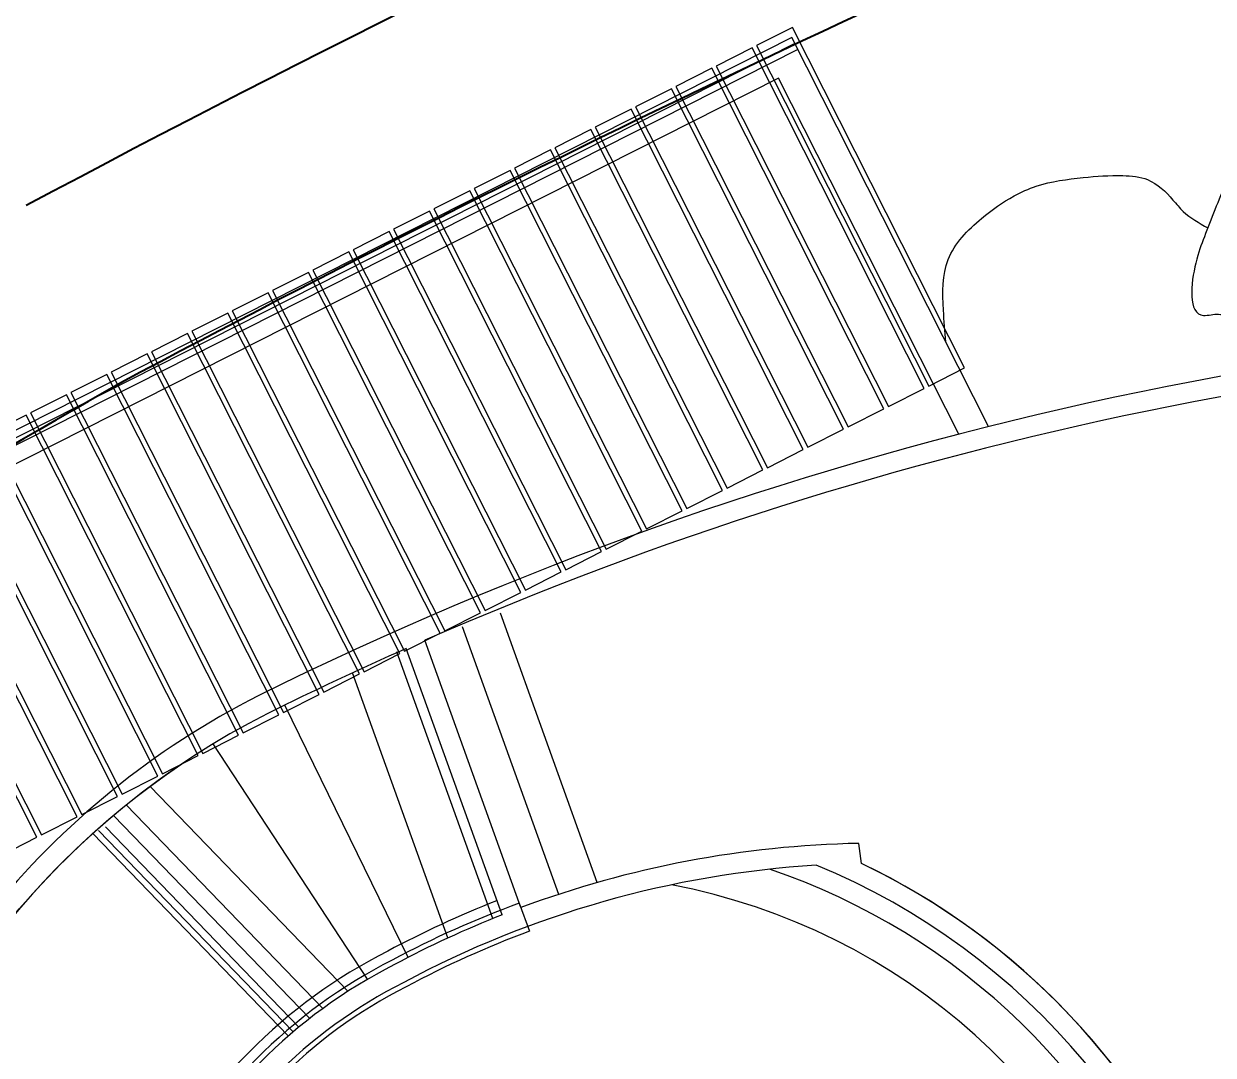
# Model space of a CAD drawing. Extents: x 2080 to 102399, y 2071 to 93424.
# Drawn here: x 85634.7 to 85990, y 82068.3 to 82376.3 of the extents above; entities that cross this region are included whole.
import ezdxf

# ---------------------------------------------------------------- set-up
doc = ezdxf.new("R2010")
doc.units = 0
doc.header["$LTSCALE"] = 20
doc.header["$MEASUREMENT"] = 0
doc.layers.add('BUILDING', color=4, linetype='Continuous', lineweight=40)
for name, color, linetype in [('HANDRAIL', 1, 'Continuous'), ('R.C.C Wall', 50, 'Continuous'), ('road', 2, 'Continuous')]:
    doc.layers.add(name, color=color, linetype=linetype)

msp = doc.modelspace()

# ---------------------------------------------------------------- linework, layer by layer
at = {"color": 2, "linetype": 'Continuous', "ltscale": 0.5}
for p, q in [((85864.163, 82372.182, 0.504), (85542.92, 82209.691, 0.504)), ((85922.934, 82255.992, 0.504), (85864.163, 82372.182, 0.504)), ((85860.194, 82360.089, 0.504), (85555.014, 82205.723, 0.504)), ((85914.002, 82253.711, 0.504), (85860.194, 82360.089, 0.504))]:
    msp.add_line(p, q, dxfattribs=at)
at = {"linetype": 'Continuous', "ltscale": 0.5}
for p, q in [((85806.011, 82119.825, 0.504), (85777.093, 82200.282, 0.504)), ((85794.525, 82116.303, 0.504), (85765.8, 82196.223, 0.504)), ((85774.808, 82109.075, 0.504), (85746.18, 82188.724, 0.504)), ((85713.754, 82073.997, 0.504), (85655.347, 82134.476, 0.504))]:
    msp.add_line(p, q, dxfattribs=at)
at = {"color": 8, "linetype": 'Continuous', "ltscale": 0.5}
for p, q in [((85761.415, 82103.263, 0.504), (85732.951, 82182.454, 0.504)), ((85749.584, 82097.478, 0.504), (85712.733, 82172.825, 0.504)), ((85737.442, 82090.949, 0.504), (85691.352, 82161.265, 0.504)), ((85731.563, 82087.346, 0.504), (85672.475, 82148.53, 0.504)), ((85724.05, 82082.195, 0.504), (85665.336, 82142.992, 0.504)), ((85720.135, 82079.244, 0.504), (85661.568, 82139.889, 0.504)), ((85715.178, 82075.217, 0.504), (85657.095, 82135.36, 0.504)), ((85716.907, 82076.66, 0.504), (85659.193, 82136.421, 0.504))]:
    msp.add_line(p, q, dxfattribs=at)
at = {"ltscale": 0.5}
msp.add_line((85782.734, 82113.631, 0.504), (85785.828, 82105.315, 0.504), dxfattribs=at)
at = {"color": 41, "linetype": 'Continuous', "ltscale": 0.5, "elevation": 0.504}
for points in [[(85905.047, 82268.092), (85915.755, 82273.508), (85864.329, 82375.178), (85853.621, 82369.761)], [(85893.001, 82261.998), (85903.709, 82267.415), (85852.282, 82369.084), (85841.574, 82363.668)], [(85880.954, 82255.905), (85891.662, 82261.321), (85840.236, 82362.991), (85829.527, 82357.575)], [(85868.907, 82249.812), (85879.616, 82255.228), (85828.189, 82356.898), (85817.481, 82351.481)], [(85856.861, 82243.718), (85867.569, 82249.135), (85816.142, 82350.804), (85805.434, 82345.388)], [(85844.814, 82237.625), (85855.522, 82243.041), (85804.096, 82344.711), (85793.388, 82339.294)], [(85832.768, 82231.531), (85843.476, 82236.948), (85792.049, 82338.617), (85781.341, 82333.201)], [(85820.721, 82225.438), (85831.429, 82230.854), (85780.003, 82332.524), (85769.295, 82327.108)], [(85808.675, 82219.344), (85819.383, 82224.761), (85767.956, 82326.431), (85757.248, 82321.014)], [(85796.628, 82213.251), (85807.336, 82218.667), (85755.909, 82320.337), (85745.201, 82314.921)], [(85784.581, 82207.158), (85795.289, 82212.574), (85743.863, 82314.244), (85733.155, 82308.827)], [(85772.535, 82201.064), (85783.243, 82206.481), (85731.816, 82308.15), (85721.108, 82302.734)], [(85760.488, 82194.971), (85771.196, 82200.387), (85719.77, 82302.057), (85709.062, 82296.64)], [(85748.442, 82188.877), (85759.15, 82194.294), (85707.723, 82295.963), (85697.015, 82290.547)], [(85736.395, 82182.784), (85747.103, 82188.2), (85695.676, 82289.87), (85684.968, 82284.454)], [(85724.348, 82176.691), (85735.056, 82182.107), (85683.63, 82283.777), (85672.922, 82278.36)], [(85712.302, 82170.597), (85723.01, 82176.014), (85671.583, 82277.683), (85660.875, 82272.267)], [(85700.255, 82164.504), (85710.963, 82169.92), (85659.537, 82271.59), (85648.829, 82266.173)], [(85688.209, 82158.41), (85698.917, 82163.827), (85647.49, 82265.496), (85636.782, 82260.08)], [(85676.162, 82152.317), (85686.87, 82157.733), (85635.444, 82259.403), (85624.735, 82253.987)], [(85664.115, 82146.224), (85674.824, 82151.64), (85623.397, 82253.31), (85612.689, 82247.893)], [(85652.069, 82140.13), (85662.777, 82145.546), (85611.35, 82247.216), (85600.642, 82241.8)], [(85640.022, 82134.037), (85650.73, 82139.453), (85599.304, 82241.123), (85588.596, 82235.706)], [(85627.976, 82127.943), (85638.684, 82133.36), (85587.257, 82235.029), (85576.549, 82229.613)]]:
    msp.add_lwpolyline(points, close=True, dxfattribs=at)
at = {"linetype": 'Continuous', "ltscale": 0.5}
msp.add_lwpolyline([(85536.481, 81954.535, 0.1992652), (85583.715, 82016.574, -0.1829225), (85681.93, 82155.234)], format="xyb", dxfattribs=at)
at = {"ltscale": 0.5, "elevation": 0.504}
for points in [[(85782.734, 82113.631, 0.0364352), (85744.82, 82096.669, 0.1617789), (85674.887, 82026.142, 0.1662872), (85647.129, 81879.07, 0.1629248), (85600.056, 81755.942)], [(85785.828, 82105.315, 0.0338554), (85748.976, 82088.686, 0.1623829), (85682.839, 82021.92, 0.1574973), (85655.054, 81888.157)]]:
    msp.add_lwpolyline(points, format="xyb", dxfattribs=at)
at = {"linetype": 'Continuous', "ltscale": 0.5}
for radius, start, end in [(212.033, 22.48844, 64.36532), (200.033, 20.35299, 71.26525), (188.033, 16.849, 79.29448)]:
    msp.add_arc((85793.235, 81934.371, 0.504), radius, start, end, dxfattribs=at)
msp.add_spline([(86077.587, 82335.188, 0.504), (86020.784, 82346.394, 0.504), (85998.45, 82336.965, 0.504), (85994.01, 82329.115, 0.504), (85987.37, 82312.679, 0.504), (85984.794, 82304.837, 0.504), (85987.101, 82289.191, 0.504), (85991.574, 82289.585, 0.504), (85994.038, 82275.894, 0.504), (85992.834, 82265.004, 0.504)], degree=3, dxfattribs=at)
msp.add_open_spline([(85910.145, 82281.277, 0.504), (85909.865, 82284.418, 0.504), (85909.249, 82292.738, 0.504), (85908.879, 82306.851, 0.504), (85919.665, 82317.7, 0.504), (85929.024, 82324.403, 0.504), (85939.241, 82328.975, 0.504), (85950.429, 82330.396, 0.504), (85961.481, 82331.259, 0.504), (85971.482, 82330.373, 0.504), (85976.99, 82325.017, 0.504), (85981.818, 82319.015, 0.504), (85985.786, 82316.803, 0.504), (85988.399, 82315.346, 0.504)], degree=3, knots=[34.1237539, 34.1237539, 34.1237539, 34.1237539, 43.4639647, 58.6323201, 74.4725632, 86.2443578, 93.4936786, 107.7442444, 119.6244346, 127.10287, 136.8160832, 141.3985885, 150.2260183, 150.2260183, 150.2260183, 150.2260183], dxfattribs=at)
at = {"layer": 'BUILDING', "linetype": 'Continuous', "ltscale": 0.5}
for centre, radius, start, end in [((87809.699, 78242.867, 0.301), 4622.404, 110.843448, 118.058018), ((87809.699, 78242.867, 0.301), 4562.404, 112.672018, 118.058018), ((87532.555, 78988.126, 0.301), 3775.862, 119.666284, 125.085196)]:
    msp.add_arc(centre, radius, start, end, dxfattribs=at)
at = {"layer": 'HANDRAIL'}
for p, q in [((85865.066, 82370.398, 0.504), (85543.823, 82207.907, 0.504)), ((85865.968, 82368.613, 0.504), (85544.726, 82206.122, 0.504))]:
    msp.add_line(p, q, dxfattribs=at)
at = {"layer": 'R.C.C Wall', "ltscale": 0.5}
for p, q in [((85783.199, 82112.339, 0.504), (85754.507, 82192.164, 0.504)), ((85777.595, 82110.191, 0.504), (85749.003, 82189.738, 0.504)), ((85884.967, 82125.534, 0.504), (85884.209, 82131.522, 0.504))]:
    msp.add_line(p, q, dxfattribs=at)
at = {"layer": 'R.C.C Wall', "ltscale": 0.5, "elevation": 0.504}
for points in [[(85884.209, 82131.522, 0.0844895), (85783.199, 82112.339, 0.0844895)], [(85871.409, 82124.998, 0.1077616), (85748.283, 82090.016, 0.1622777), (85681.513, 82022.623, 0.1726004), (85655.367, 81874.92, 0.1859432), (85871.398, 81580.759)], [(85775.943, 82114.377, 0.0288294), (85743.434, 82099.33, 0.1615913), (85672.236, 82027.55, 0.1669365), (85644.256, 81877.974, 0.1669365)], [(85777.595, 82110.191, 0.0288701), (85745.513, 82095.339, 0.1618752), (85676.212, 82025.438, 0.1670749), (85648.709, 81878.628)]]:
    msp.add_lwpolyline(points, format="xyb", dxfattribs=at)
at = {"layer": 'R.C.C Wall', "ltscale": 0.5}
for centre, radius, start, end in [((86187.213, 81202.699, 0.504), 1085.941, 89.402412, 116.362832), ((86187.213, 81202.699, 0.504), 1079.941, 89.560252, 113.620386), ((86187.213, 81202.699, 0.504), 1079.941, 113.939495, 116.362832), ((85815.988, 81956.165, 0.504), 246, 116.83123, 165.42161), ((85815.988, 81956.165, 0.504), 240, 116.83123, 165.42161), ((85793.235, 81934.371, 0.504), 206.033, 11.88063, 67.70197), ((85793.235, 81934.371, 0.504), 212.033, 14.12889, 64.36532)]:
    msp.add_arc(centre, radius, start, end, dxfattribs=at)
at = {"layer": 'road', "linetype": 'Continuous', "ltscale": 0.5}
msp.add_arc((86585.225, 80503.814, 0.1), 2189.51, 110.931783, 161.107381, dxfattribs=at)

doc.saveas('drawing.dxf')
